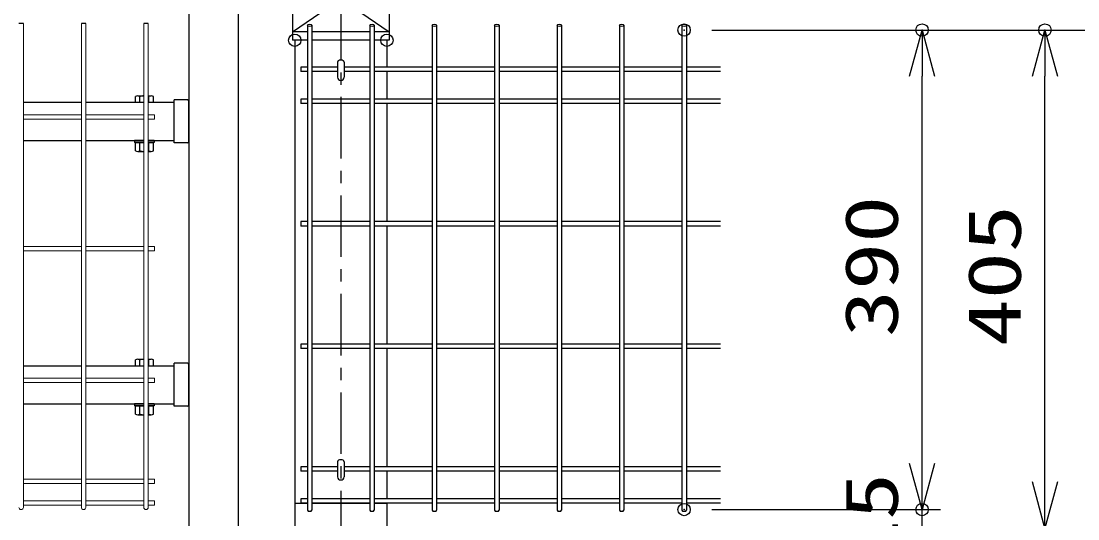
# Model space of a CAD drawing. Units: millimetres, scale not verified. Extents: x -6301 to 6299, y -4454 to 4456.
# Drawn here: x -3912 to -3053, y 948 to 1353 of the extents above; entities that cross this region are included whole.
import ezdxf
from ezdxf.enums import TextEntityAlignment as Align

# ---------------------------------------------------------------- set-up
doc = ezdxf.new("R2010")
doc.units = ezdxf.units.MM
doc.header["$LTSCALE"] = 20
doc.header["$PDMODE"] = 32
doc.header["$PDSIZE"] = 10
doc.linetypes.add('USER2', pattern=[4, 2.5, -0.5, 0.5, -0.5])
for name, color, linetype, lineweight in [('0-3_0', 7, 'Continuous', 25), ('0-5_LAYER04', 7, 'Continuous', 25), ('0-6_実線', 7, 'Continuous', 25)]:
    doc.layers.add(name, color=color, linetype=linetype, lineweight=lineweight)
doc.layers.add('0-4_DEFPOINTS', color=7, linetype='Continuous')
doc.styles.add('ＭＳ ゴシック', font='')
doc.styles.get('ＭＳ ゴシック').set_extended_font_data('MS Gothic')

# ---------------------------------------------------------------- blocks, each defined once
blk = doc.blocks.new('_Open30')
at = {"layer": '0-3_0', "color": 2}
blk.add_line((0, 0), (-20, 0), dxfattribs=at)
blk.add_lwpolyline([(-20, 5.36), (0, 0), (-20, -5.36)], dxfattribs=at)

msp = doc.modelspace()

# ---------------------------------------------------------------- linework, layer by layer
at = {"layer": '0-3_0'}
for p, q in [((-3691.75, 1384.53), (-3691.75, 1337.12)), ((-3691.75, 1384.53), (-3691.75, 1337.12)), ((-3679.63, 1344.05), (-3691.75, 1344.05)), ((-3679.63, 1344.05), (-3691.75, 1344.05)), ((-3628.87, 1344.05), (-3676.03, 1344.05)), ((-3628.87, 1344.05), (-3676.03, 1344.05)), ((-3613.15, 1344.05), (-3625.27, 1344.05)), ((-3613.15, 1344.05), (-3625.27, 1344.05)), ((-3679.63, 1337.12), (-3691.75, 1337.12)), ((-3679.63, 1337.12), (-3691.75, 1337.12)), ((-3689.95, 1337.12), (-3689.95, 819.26)), ((-3628.87, 1337.12), (-3676.03, 1337.12)), ((-3628.87, 1337.12), (-3676.03, 1337.12)), ((-3614.95, 1337.12), (-3614.95, 1315.33)), ((-3655.05, 1319.42), (-3655.05, 1307.15)), ((-3655.05, 1319.42), (-3655.05, 1307.15)), ((-3649.85, 1319.42), (-3649.85, 1307.15)), ((-3649.85, 1319.42), (-3649.85, 1307.15)), ((-3614.95, 1311.73), (-3614.95, 1289.34)), ((-3819.42, 1286.7), (-3819.42, 1291.39)), ((-3819.42, 1286.7), (-3819.42, 1291.39)), ((-3817.61, 1291.93), (-3812.73, 1291.93)), ((-3817.61, 1291.93), (-3812.73, 1291.93)), ((-3815.79, 1286.7), (-3815.79, 1291.39)), ((-3815.79, 1286.7), (-3815.79, 1291.39)), ((-3809.13, 1291.93), (-3806.69, 1291.93)), ((-3809.13, 1291.93), (-3806.69, 1291.93)), ((-3808.51, 1286.7), (-3808.51, 1291.39)), ((-3808.51, 1286.7), (-3808.51, 1291.39)), ((-3804.88, 1286.7), (-3804.88, 1291.39)), ((-3804.88, 1286.7), (-3804.88, 1291.39)), ((-3910.67, 1286.7), (-3863.5, 1286.7)), ((-3910.67, 1286.7), (-3863.5, 1286.7)), ((-3859.9, 1286.7), (-3812.73, 1286.7)), ((-3859.9, 1286.7), (-3812.73, 1286.7)), ((-3819.42, 1286.7), (-3812.73, 1286.7)), ((-3819.42, 1286.7), (-3812.73, 1286.7)), ((-3809.13, 1286.7), (-3787.95, 1286.7)), ((-3809.13, 1286.7), (-3804.88, 1286.7)), ((-3809.13, 1286.7), (-3787.95, 1286.7)), ((-3809.13, 1286.7), (-3804.88, 1286.7)), ((-3777.15, 1288.65), (-3787.95, 1288.65)), ((-3777.15, 1288.65), (-3787.95, 1288.65)), ((-3775.95, 1254.95), (-3775.95, 1287.45)), ((-3775.95, 1254.95), (-3775.95, 1287.45)), ((-3614.95, 1285.74), (-3614.95, 1189.75)), ((-3910.67, 1255.7), (-3863.5, 1255.7)), ((-3910.67, 1255.7), (-3863.5, 1255.7)), ((-3859.9, 1255.7), (-3812.73, 1255.7)), ((-3859.9, 1255.7), (-3812.73, 1255.7)), ((-3809.13, 1255.7), (-3787.95, 1255.7)), ((-3809.13, 1255.7), (-3787.95, 1255.7)), ((-3819.42, 1254.1), (-3812.73, 1254.1)), ((-3819.42, 1247.32), (-3819.42, 1254.1)), ((-3819.42, 1254.1), (-3812.73, 1254.1)), ((-3819.42, 1247.32), (-3819.42, 1254.1)), ((-3817.61, 1246.78), (-3812.73, 1246.78)), ((-3817.61, 1246.78), (-3812.73, 1246.78)), ((-3815.79, 1247.32), (-3815.79, 1254.1)), ((-3815.79, 1247.32), (-3815.79, 1254.1)), ((-3809.13, 1254.1), (-3804.88, 1254.1)), ((-3809.13, 1254.1), (-3804.88, 1254.1)), ((-3809.13, 1246.78), (-3806.69, 1246.78)), ((-3809.13, 1246.78), (-3806.69, 1246.78)), ((-3808.51, 1247.32), (-3808.51, 1254.1)), ((-3808.51, 1247.32), (-3808.51, 1254.1)), ((-3804.88, 1247.32), (-3804.88, 1254.1)), ((-3804.88, 1247.32), (-3804.88, 1254.1)), ((-3614.95, 1186.15), (-3614.95, 1090.16)), ((-3614.95, 1086.56), (-3614.95, 990.57)), ((-3819.42, 1072.7), (-3819.42, 1077.39)), ((-3819.42, 1072.7), (-3819.42, 1077.39)), ((-3817.61, 1077.93), (-3812.73, 1077.93)), ((-3817.61, 1077.93), (-3812.73, 1077.93)), ((-3815.79, 1072.7), (-3815.79, 1077.39)), ((-3815.79, 1072.7), (-3815.79, 1077.39)), ((-3809.13, 1077.93), (-3806.69, 1077.93)), ((-3809.13, 1077.93), (-3806.69, 1077.93)), ((-3808.51, 1072.7), (-3808.51, 1077.39)), ((-3808.51, 1072.7), (-3808.51, 1077.39)), ((-3804.88, 1072.7), (-3804.88, 1077.39)), ((-3804.88, 1072.7), (-3804.88, 1077.39)), ((-3777.15, 1074.65), (-3787.95, 1074.65)), ((-3777.15, 1074.65), (-3787.95, 1074.65)), ((-3910.67, 1072.7), (-3863.5, 1072.7)), ((-3910.67, 1072.7), (-3863.5, 1072.7)), ((-3859.9, 1072.7), (-3812.73, 1072.7)), ((-3859.9, 1072.7), (-3812.73, 1072.7)), ((-3819.42, 1072.7), (-3812.73, 1072.7)), ((-3819.42, 1072.7), (-3812.73, 1072.7)), ((-3809.13, 1072.7), (-3787.95, 1072.7)), ((-3809.13, 1072.7), (-3804.88, 1072.7)), ((-3809.13, 1072.7), (-3787.95, 1072.7)), ((-3809.13, 1072.7), (-3804.88, 1072.7)), ((-3775.95, 1040.95), (-3775.95, 1073.45)), ((-3775.95, 1040.95), (-3775.95, 1073.45)), ((-3910.67, 1041.7), (-3863.5, 1041.7)), ((-3910.67, 1041.7), (-3863.5, 1041.7)), ((-3859.9, 1041.7), (-3812.73, 1041.7)), ((-3859.9, 1041.7), (-3812.73, 1041.7)), ((-3819.42, 1040.1), (-3812.73, 1040.1)), ((-3819.42, 1033.32), (-3819.42, 1040.1)), ((-3819.42, 1040.1), (-3812.73, 1040.1)), ((-3819.42, 1033.32), (-3819.42, 1040.1)), ((-3815.79, 1033.32), (-3815.79, 1040.1)), ((-3815.79, 1033.32), (-3815.79, 1040.1)), ((-3809.13, 1041.7), (-3787.95, 1041.7)), ((-3809.13, 1041.7), (-3787.95, 1041.7)), ((-3809.13, 1040.1), (-3804.88, 1040.1)), ((-3809.13, 1040.1), (-3804.88, 1040.1)), ((-3808.51, 1033.32), (-3808.51, 1040.1)), ((-3808.51, 1033.32), (-3808.51, 1040.1)), ((-3804.88, 1033.32), (-3804.88, 1040.1)), ((-3804.88, 1033.32), (-3804.88, 1040.1)), ((-3817.61, 1032.78), (-3812.73, 1032.78)), ((-3817.61, 1032.78), (-3812.73, 1032.78)), ((-3809.13, 1032.78), (-3806.69, 1032.78)), ((-3809.13, 1032.78), (-3806.69, 1032.78)), ((-3655.05, 994.7), (-3655.05, 982.42)), ((-3655.05, 994.7), (-3655.05, 982.42)), ((-3649.85, 994.7), (-3649.85, 982.42)), ((-3649.85, 994.7), (-3649.85, 982.42)), ((-3614.95, 986.97), (-3614.95, 964.59)), ((-3679.63, 960.76), (-3689.95, 960.76)), ((-3628.87, 960.76), (-3676.03, 960.76)), ((-3614.95, 960.76), (-3625.27, 960.76)), ((-3614.95, 960.99), (-3614.95, 937.16))]:
    msp.add_line(p, q, dxfattribs=at)
at = {"layer": '0-3_0', "linetype": 'USER2'}
msp.add_line((-3652.45, 1371.04), (-3652.45, -1159.24), dxfattribs=at)
at = {"layer": '0-3_0', "color": 4}
for p, q in [((-3910.67, 1350.74), (-3914.27, 1350.74)), ((-3859.9, 1350.74), (-3863.5, 1350.74)), ((-3809.13, 1350.74), (-3812.73, 1350.74)), ((-3679.63, 1349.3), (-3679.63, 955.26)), ((-3676.03, 1349.3), (-3676.03, 955.26)), ((-3628.87, 1349.3), (-3628.87, 955.26)), ((-3625.27, 1349.3), (-3625.27, 955.26)), ((-3578.1, 1349.3), (-3578.1, 955.26)), ((-3574.5, 1349.3), (-3574.5, 955.26)), ((-3527.33, 1349.3), (-3527.33, 955.26)), ((-3523.73, 1349.3), (-3523.73, 955.26)), ((-3476.56, 1349.3), (-3476.56, 955.26)), ((-3472.96, 1349.3), (-3472.96, 955.26)), ((-3425.79, 1349.3), (-3425.79, 955.26)), ((-3422.19, 1349.3), (-3422.19, 955.26)), ((-3375.02, 1349.3), (-3375.02, 955.26)), ((-3371.42, 1349.3), (-3371.42, 955.26)), ((-3655.05, 1315.33), (-3676.03, 1315.33)), ((-3628.87, 1315.33), (-3649.85, 1315.33)), ((-3578.1, 1315.33), (-3625.27, 1315.33)), ((-3527.33, 1315.33), (-3574.5, 1315.33)), ((-3476.56, 1315.33), (-3523.73, 1315.33)), ((-3425.79, 1315.33), (-3472.96, 1315.33)), ((-3375.02, 1315.33), (-3422.19, 1315.33)), ((-3343.76, 1315.33), (-3371.42, 1315.33)), ((-3679.63, 1311.73), (-3684.85, 1311.73)), ((-3655.05, 1311.73), (-3676.03, 1311.73)), ((-3628.87, 1311.73), (-3649.85, 1311.73)), ((-3578.1, 1311.73), (-3625.27, 1311.73)), ((-3527.33, 1311.73), (-3574.5, 1311.73)), ((-3476.56, 1311.73), (-3523.73, 1311.73)), ((-3425.79, 1311.73), (-3472.96, 1311.73)), ((-3375.02, 1311.73), (-3422.19, 1311.73)), ((-3343.76, 1311.73), (-3371.42, 1311.73)), ((-3628.87, 1289.34), (-3676.03, 1289.34)), ((-3578.1, 1289.34), (-3625.27, 1289.34)), ((-3527.33, 1289.34), (-3574.5, 1289.34)), ((-3476.56, 1289.34), (-3523.73, 1289.34)), ((-3425.79, 1289.34), (-3472.96, 1289.34)), ((-3375.02, 1289.34), (-3422.19, 1289.34)), ((-3343.76, 1289.34), (-3371.42, 1289.34)), ((-3679.63, 1285.74), (-3684.85, 1285.74)), ((-3628.87, 1285.74), (-3676.03, 1285.74)), ((-3578.1, 1285.74), (-3625.27, 1285.74)), ((-3527.33, 1285.74), (-3574.5, 1285.74)), ((-3476.56, 1285.74), (-3523.73, 1285.74)), ((-3425.79, 1285.74), (-3472.96, 1285.74)), ((-3375.02, 1285.74), (-3422.19, 1285.74)), ((-3343.76, 1285.74), (-3371.42, 1285.74)), ((-3679.63, 1186.15), (-3684.85, 1186.15)), ((-3628.87, 1189.75), (-3676.03, 1189.75)), ((-3628.87, 1186.15), (-3676.03, 1186.15)), ((-3578.1, 1189.75), (-3625.27, 1189.75)), ((-3578.1, 1186.15), (-3625.27, 1186.15)), ((-3527.33, 1189.75), (-3574.5, 1189.75)), ((-3527.33, 1186.15), (-3574.5, 1186.15)), ((-3476.56, 1189.75), (-3523.73, 1189.75)), ((-3476.56, 1186.15), (-3523.73, 1186.15)), ((-3425.79, 1189.75), (-3472.96, 1189.75)), ((-3425.79, 1186.15), (-3472.96, 1186.15)), ((-3375.02, 1189.75), (-3422.19, 1189.75)), ((-3375.02, 1186.15), (-3422.19, 1186.15)), ((-3343.76, 1189.75), (-3371.42, 1189.75)), ((-3343.76, 1186.15), (-3371.42, 1186.15)), ((-3679.63, 1086.56), (-3684.85, 1086.56)), ((-3628.87, 1090.16), (-3676.03, 1090.16)), ((-3628.87, 1086.56), (-3676.03, 1086.56)), ((-3578.1, 1090.16), (-3625.27, 1090.16)), ((-3578.1, 1086.56), (-3625.27, 1086.56)), ((-3527.33, 1090.16), (-3574.5, 1090.16)), ((-3527.33, 1086.56), (-3574.5, 1086.56)), ((-3476.56, 1090.16), (-3523.73, 1090.16)), ((-3476.56, 1086.56), (-3523.73, 1086.56)), ((-3425.79, 1090.16), (-3472.96, 1090.16)), ((-3425.79, 1086.56), (-3472.96, 1086.56)), ((-3375.02, 1090.16), (-3422.19, 1090.16)), ((-3375.02, 1086.56), (-3422.19, 1086.56)), ((-3343.76, 1090.16), (-3371.42, 1090.16)), ((-3343.76, 1086.56), (-3371.42, 1086.56)), ((-3655.05, 990.57), (-3676.03, 990.57)), ((-3628.87, 990.57), (-3649.85, 990.57)), ((-3578.1, 990.57), (-3625.27, 990.57)), ((-3527.33, 990.57), (-3574.5, 990.57)), ((-3476.56, 990.57), (-3523.73, 990.57)), ((-3425.79, 990.57), (-3472.96, 990.57)), ((-3375.02, 990.57), (-3422.19, 990.57)), ((-3343.76, 990.57), (-3371.42, 990.57)), ((-3679.63, 986.97), (-3684.85, 986.97)), ((-3655.05, 986.97), (-3676.03, 986.97)), ((-3628.87, 986.97), (-3649.85, 986.97)), ((-3578.1, 986.97), (-3625.27, 986.97)), ((-3527.33, 986.97), (-3574.5, 986.97)), ((-3476.56, 986.97), (-3523.73, 986.97)), ((-3425.79, 986.97), (-3472.96, 986.97)), ((-3375.02, 986.97), (-3422.19, 986.97)), ((-3343.76, 986.97), (-3371.42, 986.97)), ((-3628.87, 964.59), (-3676.03, 964.59)), ((-3578.1, 964.59), (-3625.27, 964.59)), ((-3527.33, 964.59), (-3574.5, 964.59)), ((-3476.56, 964.59), (-3523.73, 964.59)), ((-3425.79, 964.59), (-3472.96, 964.59)), ((-3375.02, 964.59), (-3422.19, 964.59)), ((-3343.76, 964.59), (-3371.42, 964.59)), ((-3679.63, 960.99), (-3684.85, 960.99)), ((-3628.87, 960.99), (-3676.03, 960.99)), ((-3578.1, 960.99), (-3625.27, 960.99)), ((-3527.33, 960.99), (-3574.5, 960.99)), ((-3476.56, 960.99), (-3523.73, 960.99)), ((-3425.79, 960.99), (-3472.96, 960.99)), ((-3375.02, 960.99), (-3422.19, 960.99)), ((-3343.76, 960.99), (-3371.42, 960.99))]:
    msp.add_line(p, q, dxfattribs=at)
at = {"layer": '0-3_0', "color": 4, "lineweight": 15}
for p, q in [((-3910.67, 1350.74), (-3910.67, 957.54)), ((-3863.5, 1350.74), (-3863.5, 957.54)), ((-3859.9, 1350.74), (-3859.9, 957.54)), ((-3812.73, 1350.74), (-3812.73, 957.54)), ((-3809.13, 1350.74), (-3809.13, 957.54)), ((-3863.5, 1276.54), (-3910.67, 1276.54)), ((-3863.5, 1272.94), (-3910.67, 1272.94)), ((-3812.73, 1276.54), (-3859.9, 1276.54)), ((-3812.73, 1272.94), (-3859.9, 1272.94)), ((-3803.93, 1276.54), (-3809.13, 1276.54)), ((-3803.93, 1272.94), (-3809.13, 1272.94)), ((-3803.93, 1276.54), (-3803.93, 1272.94)), ((-3863.5, 1169.54), (-3910.67, 1169.54)), ((-3812.73, 1169.54), (-3859.9, 1169.54)), ((-3803.93, 1169.54), (-3809.13, 1169.54)), ((-3803.93, 1169.54), (-3803.93, 1165.94)), ((-3863.5, 1165.94), (-3910.67, 1165.94)), ((-3812.73, 1165.94), (-3859.9, 1165.94)), ((-3803.93, 1165.94), (-3809.13, 1165.94)), ((-3863.5, 1062.54), (-3910.67, 1062.54)), ((-3863.5, 1058.94), (-3910.67, 1058.94)), ((-3812.73, 1062.54), (-3859.9, 1062.54)), ((-3812.73, 1058.94), (-3859.9, 1058.94)), ((-3803.93, 1062.54), (-3809.13, 1062.54)), ((-3803.93, 1058.94), (-3809.13, 1058.94)), ((-3803.93, 1062.54), (-3803.93, 1058.94)), ((-3863.5, 980.56), (-3910.67, 980.56)), ((-3812.73, 980.56), (-3859.9, 980.56)), ((-3803.93, 980.56), (-3809.13, 980.56)), ((-3803.93, 980.56), (-3803.93, 976.96)), ((-3863.5, 976.96), (-3910.67, 976.96)), ((-3812.73, 976.96), (-3859.9, 976.96)), ((-3803.93, 976.96), (-3809.13, 976.96)), ((-3863.5, 962.94), (-3910.67, 962.94)), ((-3812.73, 962.94), (-3859.9, 962.94)), ((-3803.93, 962.94), (-3809.13, 962.94)), ((-3803.93, 962.94), (-3803.93, 959.34)), ((-3863.5, 959.34), (-3910.67, 959.34)), ((-3812.73, 959.34), (-3859.9, 959.34)), ((-3803.93, 959.34), (-3809.13, 959.34))]:
    msp.add_line(p, q, dxfattribs=at)
at = {"layer": '0-3_0', "color": 1}
for p, q in [((-3350.72, 1345.47), (-3164.74, 1345.47)), ((-3350.72, 1345.47), (-3064.71, 1345.47)), ((-3350.72, 1345.47), (-2950.43, 1345.47)), ((-3350.72, 955.75), (-3164.74, 955.75)), ((-3350.72, 955.75), (-3164.74, 955.75))]:
    msp.add_line(p, q, dxfattribs=at)
at = {"layer": '0-3_0', "color": 2}
for p, q in [((-3179.74, 993.25), (-3179.74, 1307.97)), ((-3079.71, 978.26), (-3079.71, 1307.97)), ((-3179.74, 993.25), (-3179.74, 1030.75)), ((-3179.74, 940.76), (-3179.74, 955.75))]:
    msp.add_line(p, q, dxfattribs=at)
at = {"layer": '0-3_0'}
for points in [[(-3613.15, 1384.53), (-3613.15, 1337.12), (-3625.27, 1337.12)], [(-3613.15, 1384.53), (-3613.15, 1337.12), (-3625.27, 1337.12)], [(-3691.75, 1344.05), (-3652.45, 1371.04), (-3613.15, 1344.05)], [(-3691.75, 1344.05), (-3652.45, 1371.04), (-3613.15, 1344.05)], [(-3777.15, 1253.75), (-3787.95, 1253.75), (-3787.95, 1288.65)], [(-3777.15, 1253.75), (-3787.95, 1253.75), (-3787.95, 1288.65)], [(-3777.15, 1039.75), (-3787.95, 1039.75), (-3787.95, 1074.65)], [(-3777.15, 1039.75), (-3787.95, 1039.75), (-3787.95, 1074.65)]]:
    msp.add_lwpolyline(points, dxfattribs=at)
at = {"layer": '0-3_0', "color": 4}
for points in [[(-3679.63, 1315.33), (-3684.85, 1315.33), (-3684.85, 1311.73)], [(-3679.63, 1289.34), (-3684.85, 1289.34), (-3684.85, 1285.74)], [(-3679.63, 1189.75), (-3684.85, 1189.75), (-3684.85, 1186.15)], [(-3679.63, 1090.16), (-3684.85, 1090.16), (-3684.85, 1086.56)], [(-3679.63, 990.57), (-3684.85, 990.57), (-3684.85, 986.97)], [(-3679.63, 964.59), (-3684.85, 964.59), (-3684.85, 960.99)]]:
    msp.add_lwpolyline(points, dxfattribs=at)
at = {"layer": '0-3_0'}
for centre, radius, start, end in [((-3652.45, 1307.15), 2.6, 180, 0), ((-3652.45, 1307.15), 2.6, 180, 0), ((-3817.61, 1288.57), 3.35, 57.13278, 122.86722), ((-3817.61, 1288.57), 3.35, 57.13278, 122.86722), ((-3812.15, 1279.33), 12.6, 92.65652, 106.77865), ((-3812.15, 1279.33), 12.6, 92.65652, 106.77865), ((-3812.15, 1279.33), 12.6, 73.22135, 76.14874), ((-3812.15, 1279.33), 12.6, 73.22135, 76.14874), ((-3806.69, 1288.57), 3.35, 57.13278, 122.86722), ((-3806.69, 1288.57), 3.35, 57.13278, 122.86722), ((-3777.15, 1287.45), 1.2, 0, 90), ((-3777.15, 1287.45), 1.2, 0, 90), ((-3777.15, 1254.95), 1.2, 270, 0), ((-3777.15, 1254.95), 1.2, 270, 0), ((-3817.61, 1250.13), 3.35, 237.13278, 302.86722), ((-3817.61, 1250.13), 3.35, 237.13278, 302.86722), ((-3812.15, 1259.38), 12.6, 253.22135, 267.34348), ((-3812.15, 1259.38), 12.6, 253.22135, 267.34348), ((-3812.15, 1259.38), 12.6, 283.85126, 286.77865), ((-3812.15, 1259.38), 12.6, 283.85126, 286.77865), ((-3806.69, 1250.13), 3.35, 237.13278, 302.86722), ((-3806.69, 1250.13), 3.35, 237.13278, 302.86722), ((-3817.61, 1074.57), 3.35, 57.13278, 122.86722), ((-3817.61, 1074.57), 3.35, 57.13278, 122.86722), ((-3812.15, 1065.33), 12.6, 92.65652, 106.77865), ((-3812.15, 1065.33), 12.6, 92.65652, 106.77865), ((-3812.15, 1065.33), 12.6, 73.22135, 76.14874), ((-3812.15, 1065.33), 12.6, 73.22135, 76.14874), ((-3806.69, 1074.57), 3.35, 57.13278, 122.86722), ((-3806.69, 1074.57), 3.35, 57.13278, 122.86722), ((-3777.15, 1073.45), 1.2, 0, 90), ((-3777.15, 1073.45), 1.2, 0, 90), ((-3777.15, 1040.95), 1.2, 270, 0), ((-3777.15, 1040.95), 1.2, 270, 0), ((-3817.61, 1036.13), 3.35, 237.13278, 302.86722), ((-3817.61, 1036.13), 3.35, 237.13278, 302.86722), ((-3812.15, 1045.38), 12.6, 253.22135, 267.34348), ((-3812.15, 1045.38), 12.6, 253.22135, 267.34348), ((-3812.15, 1045.38), 12.6, 283.85126, 286.77865), ((-3812.15, 1045.38), 12.6, 283.85126, 286.77865), ((-3806.69, 1036.13), 3.35, 237.13278, 302.86722), ((-3806.69, 1036.13), 3.35, 237.13278, 302.86722), ((-3652.45, 982.42), 2.6, 180, 0), ((-3652.45, 982.42), 2.6, 180, 0)]:
    msp.add_arc(centre, radius, start, end, dxfattribs=at)
at = {"layer": '0-3_0', "color": 4, "lineweight": 15}
for centre in [(-3912.47, 957.54), (-3861.7, 957.54), (-3810.93, 957.54)]:
    msp.add_arc(centre, 1.8, 180, 0, dxfattribs=at)
at = {"layer": '0-3_0', "color": 4}
for centre in [(-3677.83, 1349.3), (-3627.07, 1349.3), (-3576.3, 1349.3), (-3525.53, 1349.3), (-3474.76, 1349.3), (-3423.99, 1349.3), (-3373.22, 1349.3)]:
    msp.add_ellipse(centre, major_axis=(1.8, 0), ratio=0.5, dxfattribs=at)
at = {"layer": '0-3_0'}
for centre in [(-3652.45, 1319.42), (-3652.45, 1319.42), (-3652.45, 994.7), (-3652.45, 994.7)]:
    msp.add_ellipse(centre, major_axis=(-2.6, 0), ratio=0.601815, start_param=3.141593, end_param=6.283185, dxfattribs=at)
at = {"layer": '0-3_0', "color": 4}
for centre in [(-3677.83, 955.26), (-3627.07, 955.26), (-3576.3, 955.26), (-3525.53, 955.26), (-3474.76, 955.26), (-3423.99, 955.26), (-3373.22, 955.26)]:
    msp.add_ellipse(centre, major_axis=(1.8, 0), ratio=0.5, start_param=3.141593, end_param=6.283185, dxfattribs=at)
at = {"layer": '0-4_DEFPOINTS'}
for p in [(-3373.22, 1345.47), (-3179.74, 1345.47), (-3079.71, 1345.47), (-3689.95, 1337.12), (-3614.95, 1337.12), (-3373.22, 955.75), (-3179.74, 955.75)]:
    msp.add_point(p, dxfattribs=at)
at = {"layer": '0-5_LAYER04'}
for p, q in [((-3775.95, 1360.71), (-3775.95, -829.24)), ((-3735.95, 1360.71), (-3735.95, 872.26))]:
    msp.add_line(p, q, dxfattribs=at)
at = {"layer": '0-6_実線'}
for p, q in [((-3820.15, 1255.7), (-3820.15, 1254.1)), ((-3812.73, 1255.7), (-3820.15, 1255.7)), ((-3820.15, 1255.7), (-3820.15, 1254.1)), ((-3812.73, 1255.7), (-3820.15, 1255.7)), ((-3804.15, 1255.7), (-3809.13, 1255.7)), ((-3804.15, 1255.7), (-3809.13, 1255.7)), ((-3804.15, 1255.7), (-3804.15, 1254.1)), ((-3804.15, 1255.7), (-3804.15, 1254.1)), ((-3812.73, 1254.1), (-3820.15, 1254.1)), ((-3812.73, 1254.1), (-3820.15, 1254.1)), ((-3804.15, 1254.1), (-3809.13, 1254.1)), ((-3804.15, 1254.1), (-3809.13, 1254.1)), ((-3820.15, 1041.7), (-3820.15, 1040.1)), ((-3812.73, 1041.7), (-3820.15, 1041.7)), ((-3820.15, 1041.7), (-3820.15, 1040.1)), ((-3812.73, 1041.7), (-3820.15, 1041.7)), ((-3812.73, 1040.1), (-3820.15, 1040.1)), ((-3812.73, 1040.1), (-3820.15, 1040.1)), ((-3804.15, 1041.7), (-3809.13, 1041.7)), ((-3804.15, 1041.7), (-3809.13, 1041.7)), ((-3804.15, 1040.1), (-3809.13, 1040.1)), ((-3804.15, 1040.1), (-3809.13, 1040.1)), ((-3804.15, 1041.7), (-3804.15, 1040.1)), ((-3804.15, 1041.7), (-3804.15, 1040.1))]:
    msp.add_line(p, q, dxfattribs=at)

# ---------------------------------------------------------------- block references
at = {"layer": '0-3_0', "xscale": 1.875, "yscale": 1.875}
for p, rotation in [((-3179.74, 1345.47), 90), ((-3079.71, 1345.47), 90), ((-3179.74, 955.75), 270), ((-3179.74, 955.75), 270), ((-3079.71, 940.76), 270)]:
    msp.add_blockref('_Open30', p, dxfattribs=dict(at, rotation=rotation))

# ---------------------------------------------------------------- texts
at = {"layer": '0-3_0', "color": 3, "style": 'ＭＳ ゴシック', "width": 1.3}
for s, p in [('390', (-3186.41, 1095.97)), ('405', (-3086.38, 1088.47)), ('15', (-3186.41, 909.09))]:
    msp.add_text(s, height=43.26, rotation=90, dxfattribs=at).set_placement(p, align=Align.BOTTOM_LEFT)

doc.saveas('drawing.dxf')
